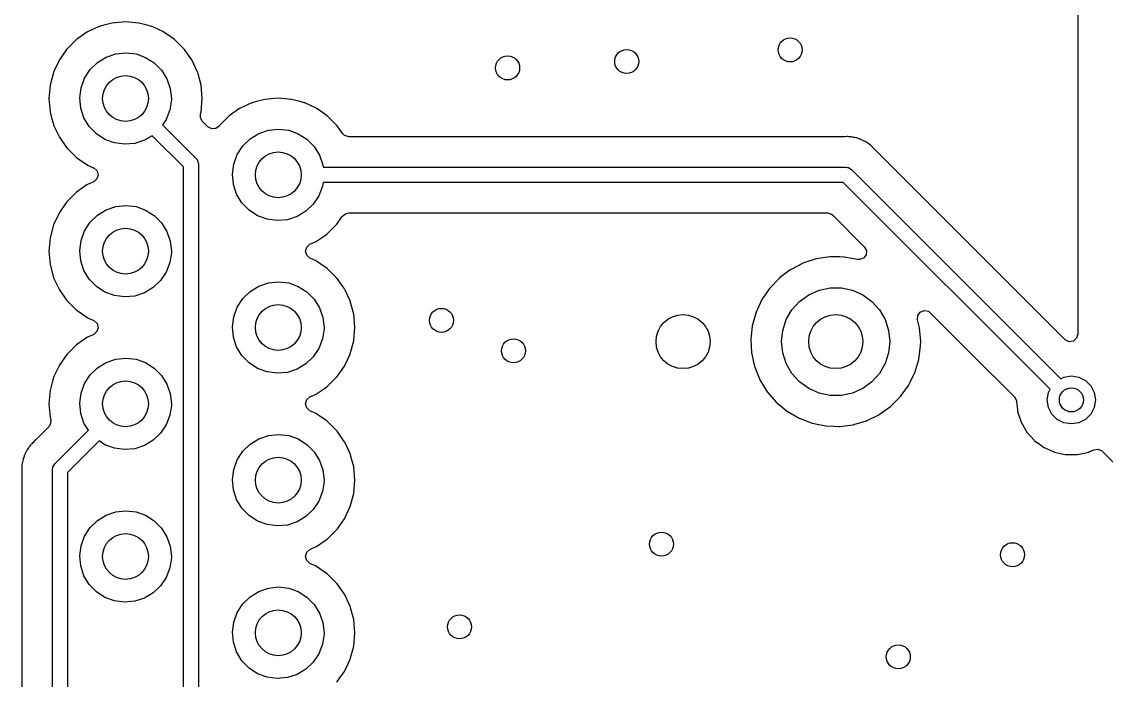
# Model space of a CAD drawing. Extents: x 3.43 to 6.79, y -5.81 to -1.74.
# Drawn here: x 3.894 to 4.605, y -3.567 to -3.135 of the extents above; entities that cross this region are included whole.
import ezdxf

# ---------------------------------------------------------------- set-up
doc = ezdxf.new("R2010")
doc.units = 0
doc.header["$MEASUREMENT"] = 0
doc.layers.add('BLACK', color=7, linetype='CONTINUOUS')

msp = doc.modelspace()

# ---------------------------------------------------------------- linework, layer by layer
at = {"layer": 'BLACK', "linetype": 'CONTINUOUS'}
for p, q in [((4.58604, -3.02787), (4.58604, -3.33979)), ((3.94499, -3.1383), (3.93745, -3.14181)), ((3.94519, -3.13821), (3.94499, -3.1383)), ((3.94499, -3.1383), (3.94499, -3.1383)), ((3.94539, -3.13815), (3.94519, -3.13821)), ((3.9482, -3.1374), (3.94539, -3.13815)), ((3.94539, -3.13815), (3.94539, -3.13815)), ((3.95364, -3.13594), (3.9482, -3.1374)), ((3.96236, -3.13518), (3.95364, -3.13594)), ((3.97108, -3.13594), (3.96236, -3.13518)), ((3.97651, -3.1374), (3.97108, -3.13594)), ((3.97932, -3.13815), (3.97651, -3.1374)), ((3.97953, -3.13821), (3.97932, -3.13815)), ((3.97932, -3.13815), (3.97932, -3.13815)), ((3.97973, -3.1383), (3.97953, -3.13821)), ((3.98727, -3.14181), (3.97973, -3.1383)), ((3.97973, -3.1383), (3.97973, -3.1383)), ((3.93008, -3.14693), (3.92389, -3.15311)), ((3.93026, -3.1468), (3.93008, -3.14693)), ((3.93708, -3.14203), (3.93026, -3.1468)), ((3.93026, -3.1468), (3.93026, -3.1468)), ((3.93725, -3.14191), (3.93708, -3.14203)), ((3.93708, -3.14203), (3.93708, -3.14203)), ((3.93745, -3.14181), (3.93725, -3.14191)), ((3.93745, -3.14181), (3.93745, -3.14181)), ((3.98746, -3.14191), (3.98727, -3.14181)), ((3.98727, -3.14181), (3.98727, -3.14181)), ((3.99147, -3.14471), (3.98746, -3.14191)), ((3.99446, -3.1468), (3.99147, -3.14471)), ((3.99463, -3.14693), (3.99446, -3.1468)), ((3.99446, -3.1468), (3.99446, -3.1468)), ((4.00082, -3.15311), (3.99463, -3.14693)), ((3.92377, -3.15329), (3.91904, -3.16005)), ((3.92389, -3.15311), (3.92377, -3.15329)), ((3.92377, -3.15329), (3.92377, -3.15329)), ((4.00095, -3.15329), (4.00082, -3.15311)), ((4.00568, -3.16005), (4.00095, -3.15329)), ((4.00095, -3.15329), (4.00095, -3.15329)), ((3.91878, -3.16048), (3.91539, -3.16776)), ((3.91887, -3.16028), (3.91878, -3.16048)), ((3.91878, -3.16048), (3.91878, -3.16048)), ((3.91904, -3.16005), (3.91887, -3.16028)), ((3.94389, -3.16175), (3.94958, -3.15824)), ((3.94958, -3.15824), (3.95592, -3.15609)), ((3.95592, -3.15609), (3.96257, -3.15539)), ((3.96257, -3.15539), (3.96921, -3.15618)), ((3.96921, -3.15618), (3.97551, -3.15843)), ((3.97551, -3.15843), (3.98116, -3.16201)), ((4.00584, -3.16028), (4.00568, -3.16005)), ((4.00593, -3.16048), (4.00584, -3.16028)), ((4.00933, -3.16776), (4.00593, -3.16048)), ((4.00593, -3.16048), (4.00593, -3.16048)), ((3.91518, -3.16822), (3.91512, -3.16843)), ((3.91539, -3.16776), (3.91518, -3.16822)), ((3.93549, -3.17205), (3.93911, -3.16643)), ((3.93911, -3.16643), (3.94389, -3.16175)), ((3.98116, -3.16201), (3.98587, -3.16676)), ((3.98587, -3.16676), (3.98941, -3.17243)), ((4.00954, -3.16822), (4.00933, -3.16776)), ((4.0096, -3.16843), (4.00954, -3.16822)), ((3.9149, -3.16923), (3.91291, -3.17667)), ((3.91512, -3.16843), (3.9149, -3.16923)), ((3.91512, -3.16843), (3.91512, -3.16843)), ((3.9332, -3.17834), (3.93549, -3.17205)), ((3.98941, -3.17243), (3.99161, -3.17874)), ((4.00981, -3.16923), (4.0096, -3.16843)), ((4.0096, -3.16843), (4.0096, -3.16843)), ((4.01181, -3.17667), (4.00981, -3.16923)), ((3.91291, -3.17667), (3.91215, -3.18539)), ((3.93236, -3.18497), (3.9332, -3.17834)), ((3.99161, -3.17874), (3.99236, -3.18539)), ((4.01257, -3.18539), (4.01181, -3.17667)), ((3.91215, -3.18539), (3.91291, -3.19411)), ((3.93301, -3.19163), (3.93236, -3.18497)), ((3.99235, -3.18623), (3.99142, -3.19285)), ((3.99236, -3.18539), (3.99235, -3.18623)), ((4.01181, -3.19411), (4.01257, -3.18539)), ((4.04499, -3.1883), (4.03745, -3.19181)), ((4.04519, -3.18821), (4.04499, -3.1883)), ((4.04499, -3.1883), (4.04499, -3.1883)), ((4.04539, -3.18815), (4.04519, -3.18821)), ((4.04808, -3.18743), (4.04539, -3.18815)), ((4.04539, -3.18815), (4.04539, -3.18815)), ((4.05364, -3.18594), (4.04808, -3.18743)), ((4.06236, -3.18518), (4.05364, -3.18594)), ((4.07108, -3.18594), (4.06236, -3.18518)), ((4.07663, -3.18743), (4.07108, -3.18594)), ((4.07932, -3.18815), (4.07663, -3.18743)), ((4.07953, -3.18821), (4.07932, -3.18815)), ((4.07932, -3.18815), (4.07932, -3.18815)), ((4.07973, -3.1883), (4.07953, -3.18821)), ((4.08727, -3.19181), (4.07973, -3.1883)), ((4.07973, -3.1883), (4.07973, -3.1883)), ((3.91291, -3.19411), (3.91394, -3.19796)), ((3.93512, -3.19797), (3.93301, -3.19163)), ((3.99142, -3.19285), (3.98904, -3.1991)), ((4.01134, -3.19798), (4.0114, -3.19564)), ((4.0114, -3.19564), (4.01145, -3.19542)), ((4.01145, -3.19542), (4.01181, -3.19411)), ((4.03708, -3.19203), (4.03026, -3.1968)), ((4.03725, -3.19191), (4.03708, -3.19203)), ((4.03708, -3.19203), (4.03708, -3.19203)), ((4.03745, -3.19181), (4.03725, -3.19191)), ((4.03745, -3.19181), (4.03745, -3.19181)), ((4.08746, -3.19191), (4.08727, -3.19181)), ((4.08727, -3.19181), (4.08727, -3.19181)), ((4.08979, -3.19353), (4.08746, -3.19191)), ((4.09446, -3.1968), (4.08979, -3.19353)), ((3.91394, -3.19796), (3.91508, -3.20219)), ((3.91508, -3.20219), (3.91518, -3.20256)), ((3.91518, -3.20256), (3.91527, -3.20276)), ((3.91527, -3.20276), (3.91527, -3.20276)), ((3.91527, -3.20276), (3.91878, -3.2103)), ((3.93859, -3.20369), (3.93512, -3.19797)), ((3.94324, -3.20851), (3.93859, -3.20369)), ((3.98904, -3.1991), (3.98665, -3.2027)), ((3.98665, -3.2027), (3.98726, -3.20331)), ((3.98726, -3.20331), (3.98726, -3.20331)), ((3.98726, -3.20331), (3.98726, -3.20331)), ((3.98726, -3.20331), (4.00864, -3.22471)), ((4.01268, -3.20043), (4.01134, -3.19798)), ((4.0162, -3.20395), (4.01268, -3.20043)), ((4.0236, -3.20343), (4.02159, -3.20504)), ((4.02363, -3.20346), (4.0236, -3.20343)), ((4.02377, -3.20329), (4.02363, -3.20346)), ((4.02389, -3.20311), (4.02377, -3.20329)), ((4.03008, -3.19693), (4.02389, -3.20311)), ((4.03026, -3.1968), (4.03008, -3.19693)), ((4.03026, -3.1968), (4.03026, -3.1968)), ((4.09463, -3.19693), (4.09446, -3.1968)), ((4.09446, -3.1968), (4.09446, -3.1968)), ((4.10082, -3.20311), (4.09463, -3.19693)), ((4.10095, -3.20329), (4.10082, -3.20311)), ((4.10448, -3.20833), (4.10095, -3.20329)), ((4.10095, -3.20329), (4.10095, -3.20329)), ((3.91878, -3.2103), (3.91878, -3.2103)), ((3.91878, -3.2103), (3.91887, -3.2105)), ((3.91887, -3.2105), (3.919, -3.21067)), ((3.919, -3.21067), (3.919, -3.21067)), ((3.919, -3.21067), (3.92326, -3.21676)), ((3.94883, -3.21217), (3.94324, -3.20851)), ((3.97976, -3.20973), (3.97475, -3.21271)), ((3.9803, -3.21027), (3.97976, -3.20973)), ((4.00024, -3.23023), (3.9803, -3.21027)), ((4.01881, -3.20533), (4.0162, -3.20395)), ((4.02159, -3.20504), (4.01881, -3.20533)), ((4.04389, -3.21175), (4.04958, -3.20824)), ((4.04958, -3.20824), (4.05592, -3.20609)), ((4.05592, -3.20609), (4.06257, -3.20539)), ((4.06257, -3.20539), (4.06921, -3.20618)), ((4.06921, -3.20618), (4.07551, -3.20843)), ((4.07551, -3.20843), (4.08116, -3.21201)), ((4.10586, -3.20966), (4.10448, -3.20833)), ((4.10854, -3.21045), (4.10586, -3.20966)), ((4.433, -3.21045), (4.10854, -3.21045)), ((4.43347, -3.21043), (4.433, -3.21045)), ((4.43489, -3.21029), (4.43347, -3.21043)), ((4.4352, -3.21026), (4.43489, -3.21029)), ((4.43551, -3.21031), (4.4352, -3.21026)), ((4.43599, -3.21039), (4.43551, -3.21031)), ((4.43676, -3.21045), (4.43599, -3.21039)), ((4.43756, -3.21045), (4.43676, -3.21045)), ((4.43786, -3.21053), (4.43756, -3.21045)), ((4.43925, -3.21088), (4.43786, -3.21053)), ((4.43786, -3.21053), (4.43786, -3.21053)), ((4.4397, -3.21098), (4.43925, -3.21088)), ((4.44112, -3.2112), (4.4397, -3.21098)), ((3.92326, -3.21676), (3.92389, -3.21766)), ((3.92389, -3.21766), (3.93008, -3.22385)), ((3.9551, -3.2145), (3.94883, -3.21217)), ((3.96173, -3.21538), (3.9551, -3.2145)), ((3.96839, -3.21478), (3.96173, -3.21538)), ((3.97475, -3.21271), (3.96839, -3.21478)), ((4.03549, -3.22205), (4.03911, -3.21643)), ((4.03911, -3.21643), (4.04389, -3.21175)), ((4.08116, -3.21201), (4.08587, -3.21676)), ((4.08587, -3.21676), (4.08941, -3.22243)), ((4.44142, -3.21125), (4.44112, -3.2112)), ((4.44112, -3.2112), (4.44112, -3.2112)), ((4.44171, -3.21137), (4.44142, -3.21125)), ((4.44216, -3.21157), (4.44171, -3.21137)), ((4.44171, -3.21137), (4.44171, -3.21137)), ((4.44289, -3.21182), (4.44216, -3.21157)), ((4.44336, -3.21194), (4.44289, -3.21182)), ((4.44366, -3.21202), (4.44336, -3.21194)), ((4.44336, -3.21194), (4.44336, -3.21194)), ((4.44519, -3.21286), (4.44366, -3.21202)), ((4.44561, -3.21306), (4.44519, -3.21286)), ((4.44721, -3.21375), (4.44561, -3.21306)), ((4.44783, -3.21423), (4.44721, -3.21375)), ((4.44784, -3.21424), (4.44783, -3.21423)), ((4.44849, -3.21467), (4.44784, -3.21424)), ((4.44919, -3.21505), (4.44849, -3.21467)), ((4.44941, -3.21527), (4.44919, -3.21505)), ((4.45046, -3.21624), (4.44941, -3.21527)), ((4.45081, -3.21655), (4.45046, -3.21624)), ((4.45094, -3.21664), (4.45081, -3.21655)), ((4.45081, -3.21655), (4.45081, -3.21655)), ((4.45105, -3.21676), (4.45094, -3.21664)), ((4.45171, -3.21742), (4.45105, -3.21676)), ((4.45183, -3.21753), (4.45171, -3.21742)), ((4.45378, -3.21937), (4.45183, -3.21753)), ((3.93008, -3.22385), (3.93026, -3.22398)), ((3.93026, -3.22398), (3.93026, -3.22398)), ((3.93026, -3.22398), (3.9325, -3.22555)), ((4.00864, -3.22471), (4.00916, -3.22542)), ((4.0332, -3.22834), (4.03549, -3.22205)), ((4.08941, -3.22243), (4.09161, -3.22874)), ((4.45394, -3.21962), (4.45378, -3.21937)), ((4.45424, -3.21995), (4.45394, -3.21962)), ((4.57757, -3.34329), (4.45424, -3.21995)), ((3.9325, -3.22555), (3.93725, -3.22887)), ((3.93725, -3.22887), (3.93745, -3.22897)), ((3.93745, -3.22897), (3.93745, -3.22897)), ((3.93745, -3.22897), (3.93905, -3.22971)), ((3.93905, -3.22971), (3.9412, -3.23071)), ((3.9412, -3.23071), (3.94159, -3.23089)), ((3.94159, -3.23089), (3.94368, -3.23274)), ((4.00024, -3.74685), (4.00024, -3.23023)), ((4.00916, -3.22542), (4.0093, -3.22553)), ((4.0093, -3.22553), (4.00933, -3.22564)), ((4.00933, -3.22564), (4.00948, -3.22585)), ((4.00948, -3.22585), (4.00974, -3.22703)), ((4.00974, -3.22703), (4.01008, -3.22819)), ((4.01008, -3.22819), (4.01008, -3.74889)), ((4.03236, -3.23497), (4.0332, -3.22834)), ((4.09161, -3.22874), (4.09181, -3.23047)), ((4.09181, -3.23047), (4.43441, -3.23047)), ((4.43441, -3.23047), (4.43528, -3.23059)), ((4.43528, -3.23059), (4.43546, -3.23058)), ((4.43546, -3.23058), (4.43556, -3.23063)), ((4.43556, -3.23063), (4.43581, -3.23067)), ((4.43581, -3.23067), (4.43683, -3.23133)), ((4.43683, -3.23133), (4.43789, -3.23191)), ((4.43789, -3.23191), (4.5749, -3.36893)), ((3.94364, -3.2381), (3.94159, -3.23989)), ((3.94445, -3.23543), (3.94364, -3.2381)), ((3.94368, -3.23274), (3.94445, -3.23543)), ((4.03301, -3.24163), (4.03236, -3.23497)), ((3.93708, -3.24203), (3.93026, -3.2468)), ((3.93725, -3.24191), (3.93708, -3.24203)), ((3.93708, -3.24203), (3.93708, -3.24203)), ((3.93745, -3.24181), (3.93725, -3.24191)), ((3.94159, -3.23989), (3.93745, -3.24181)), ((3.93745, -3.24181), (3.93745, -3.24181)), ((4.03512, -3.24797), (4.03301, -3.24163)), ((4.09142, -3.24285), (4.08904, -3.2491)), ((4.09177, -3.24031), (4.09142, -3.24285)), ((4.43237, -3.24031), (4.09177, -3.24031)), ((4.56794, -3.37589), (4.43237, -3.24031)), ((3.92377, -3.25329), (3.919, -3.26011)), ((3.92389, -3.25311), (3.92377, -3.25329)), ((3.92377, -3.25329), (3.92377, -3.25329)), ((3.93008, -3.24693), (3.92389, -3.25311)), ((3.93026, -3.2468), (3.93008, -3.24693)), ((3.93026, -3.2468), (3.93026, -3.2468)), ((4.03859, -3.25369), (4.03512, -3.24797)), ((4.08904, -3.2491), (4.08534, -3.25467)), ((3.91878, -3.26048), (3.91543, -3.26766)), ((3.91887, -3.26028), (3.91878, -3.26048)), ((3.91878, -3.26048), (3.91878, -3.26048)), ((3.919, -3.26011), (3.91887, -3.26028)), ((3.94389, -3.26175), (3.94958, -3.25824)), ((3.94958, -3.25824), (3.95592, -3.25609)), ((3.95592, -3.25609), (3.96257, -3.25539)), ((3.96257, -3.25539), (3.96921, -3.25618)), ((3.96921, -3.25618), (3.97551, -3.25843)), ((3.97551, -3.25843), (3.98116, -3.26201)), ((4.04324, -3.25851), (4.03859, -3.25369)), ((4.04883, -3.26217), (4.04324, -3.25851)), ((4.0805, -3.25929), (4.07475, -3.26271)), ((4.08534, -3.25467), (4.0805, -3.25929)), ((4.10448, -3.26245), (4.10666, -3.2607)), ((4.10666, -3.2607), (4.10854, -3.26033)), ((4.10854, -3.26033), (4.42202, -3.26033)), ((4.42202, -3.26033), (4.42471, -3.26112)), ((3.91543, -3.26766), (3.91518, -3.26822)), ((3.93549, -3.27205), (3.93911, -3.26643)), ((3.93911, -3.26643), (3.94389, -3.26175)), ((3.98116, -3.26201), (3.98587, -3.26676)), ((3.98587, -3.26676), (3.98941, -3.27243)), ((4.0551, -3.2645), (4.04883, -3.26217)), ((4.06173, -3.26538), (4.0551, -3.2645)), ((4.06839, -3.26478), (4.06173, -3.26538)), ((4.07475, -3.26271), (4.06839, -3.26478)), ((4.09463, -3.27385), (4.10082, -3.26766)), ((4.10082, -3.26766), (4.10409, -3.263)), ((4.10409, -3.263), (4.10448, -3.26245)), ((4.42471, -3.26112), (4.42553, -3.26178)), ((4.42553, -3.26178), (4.44623, -3.28249)), ((3.91518, -3.26822), (3.91291, -3.27667)), ((3.9332, -3.27834), (3.93549, -3.27205)), ((3.98941, -3.27243), (3.99161, -3.27874)), ((4.09262, -3.27526), (4.09446, -3.27398)), ((4.09446, -3.27398), (4.09463, -3.27385)), ((4.09446, -3.27398), (4.09446, -3.27398)), ((3.91291, -3.27667), (3.91215, -3.28539)), ((3.93236, -3.28497), (3.9332, -3.27834)), ((3.99161, -3.27874), (3.99236, -3.28539)), ((4.08108, -3.28267), (4.08313, -3.28089)), ((4.08313, -3.28089), (4.08727, -3.27897)), ((4.08727, -3.27896), (4.08746, -3.27887)), ((4.08727, -3.27897), (4.08727, -3.27896)), ((4.08746, -3.27887), (4.09262, -3.27526)), ((3.91215, -3.28539), (3.91291, -3.29411)), ((3.93301, -3.29163), (3.93236, -3.28497)), ((3.99235, -3.28623), (3.99142, -3.29285)), ((3.99236, -3.28539), (3.99235, -3.28623)), ((4.08027, -3.28535), (4.08108, -3.28267)), ((4.08103, -3.28804), (4.08027, -3.28535)), ((4.08313, -3.28989), (4.08103, -3.28804)), ((4.42363, -3.28913), (4.41462, -3.29051)), ((4.42384, -3.28914), (4.42363, -3.28913)), ((4.42988, -3.28921), (4.42384, -3.28914)), ((4.42384, -3.28914), (4.42384, -3.28914)), ((4.44737, -3.28773), (4.4457, -3.28997)), ((4.44623, -3.28249), (4.44757, -3.28494)), ((4.44757, -3.28494), (4.44737, -3.28773)), ((3.91291, -3.29411), (3.91518, -3.30256)), ((3.93512, -3.29797), (3.93301, -3.29163)), ((3.99142, -3.29285), (3.98904, -3.2991)), ((4.08371, -3.29015), (4.08313, -3.28989)), ((4.08727, -3.29181), (4.08371, -3.29015)), ((4.08746, -3.29191), (4.08727, -3.29181)), ((4.08727, -3.29181), (4.08727, -3.29181)), ((4.08971, -3.29348), (4.08746, -3.29191)), ((4.09446, -3.2968), (4.08971, -3.29348)), ((4.40577, -3.29344), (4.39878, -3.29708)), ((4.40595, -3.29335), (4.40577, -3.29344)), ((4.40577, -3.29344), (4.40577, -3.29344)), ((4.41462, -3.29051), (4.40595, -3.29335)), ((4.43275, -3.28925), (4.42988, -3.28921)), ((4.43295, -3.28928), (4.43275, -3.28925)), ((4.44173, -3.29084), (4.43295, -3.28928)), ((4.43295, -3.28928), (4.43295, -3.28928)), ((4.44308, -3.29094), (4.44173, -3.29082)), ((4.44173, -3.29082), (4.44173, -3.29084)), ((4.4457, -3.28997), (4.44308, -3.29094)), ((3.91518, -3.30256), (3.91527, -3.30276)), ((3.91527, -3.30276), (3.91527, -3.30276)), ((3.91527, -3.30276), (3.91878, -3.3103)), ((3.93859, -3.30369), (3.93512, -3.29797)), ((3.98904, -3.2991), (3.98534, -3.30467)), ((4.09463, -3.29693), (4.09446, -3.2968)), ((4.09446, -3.2968), (4.09446, -3.2968)), ((4.10082, -3.30311), (4.09463, -3.29693)), ((4.10095, -3.30329), (4.10082, -3.30311)), ((4.10528, -3.30948), (4.10095, -3.30329)), ((4.10095, -3.30329), (4.10095, -3.30329)), ((4.39057, -3.30303), (4.38427, -3.30962)), ((4.39074, -3.30291), (4.39057, -3.30303)), ((4.3977, -3.29768), (4.39074, -3.30291)), ((4.39787, -3.29756), (4.3977, -3.29768)), ((4.3977, -3.29768), (4.3977, -3.29768)), ((4.39878, -3.29708), (4.39787, -3.29756)), ((3.91878, -3.3103), (3.91878, -3.3103)), ((3.91878, -3.3103), (3.91887, -3.3105)), ((3.94324, -3.30851), (3.93859, -3.30369)), ((3.94883, -3.31217), (3.94324, -3.30851)), ((3.9805, -3.30929), (3.97475, -3.31271)), ((3.98534, -3.30467), (3.9805, -3.30929)), ((4.04389, -3.31175), (4.04958, -3.30824)), ((4.04958, -3.30824), (4.05592, -3.30609)), ((4.05592, -3.30609), (4.06257, -3.30539)), ((4.06257, -3.30539), (4.06921, -3.30618)), ((4.06921, -3.30618), (4.07551, -3.30843)), ((4.07551, -3.30843), (4.08116, -3.31201)), ((4.10584, -3.31028), (4.10528, -3.30948)), ((4.10593, -3.31048), (4.10584, -3.31028)), ((4.38416, -3.30979), (4.38264, -3.31202)), ((4.38427, -3.30962), (4.38416, -3.30979)), ((4.38416, -3.30979), (4.38416, -3.30979)), ((4.41657, -3.31094), (4.42381, -3.3094)), ((4.42381, -3.3094), (4.43122, -3.3094)), ((4.43122, -3.3094), (4.43847, -3.31094)), ((3.91887, -3.3105), (3.919, -3.31067)), ((3.919, -3.31067), (3.919, -3.31067)), ((3.919, -3.31067), (3.92372, -3.31741)), ((3.92372, -3.31741), (3.92389, -3.31766)), ((3.9551, -3.3145), (3.94883, -3.31217)), ((3.96173, -3.31538), (3.9551, -3.3145)), ((3.96839, -3.31478), (3.96173, -3.31538)), ((3.97475, -3.31271), (3.96839, -3.31478)), ((4.03549, -3.32205), (4.03911, -3.31643)), ((4.03911, -3.31643), (4.04389, -3.31175)), ((4.08116, -3.31201), (4.08587, -3.31676)), ((4.08587, -3.31676), (4.08941, -3.32243)), ((4.10943, -3.31798), (4.10593, -3.31048)), ((4.10593, -3.31048), (4.10593, -3.31048)), ((4.37913, -3.31716), (4.3753, -3.32543)), ((4.38264, -3.31202), (4.37913, -3.31716)), ((4.40381, -3.31831), (4.4098, -3.31396)), ((4.4098, -3.31396), (4.41657, -3.31094)), ((4.43847, -3.31094), (4.44523, -3.31396)), ((4.44523, -3.31396), (4.45123, -3.31831)), ((3.92389, -3.31766), (3.93008, -3.32385)), ((3.93008, -3.32385), (3.93026, -3.32398)), ((3.93026, -3.32398), (3.93026, -3.32398)), ((3.93026, -3.32398), (3.93261, -3.32562)), ((4.0332, -3.32834), (4.03549, -3.32205)), ((4.08941, -3.32243), (4.09161, -3.32874)), ((4.10954, -3.31822), (4.10943, -3.31798)), ((4.11181, -3.32667), (4.10954, -3.31822)), ((4.39515, -3.33023), (4.39885, -3.32381)), ((4.39885, -3.32381), (4.40381, -3.31831)), ((4.45123, -3.31831), (4.45618, -3.32381)), ((4.45618, -3.32381), (4.45989, -3.33023)), ((4.48283, -3.32533), (4.48542, -3.32427)), ((4.48542, -3.32427), (4.48817, -3.32478)), ((3.93261, -3.32562), (3.93725, -3.32887)), ((3.93725, -3.32887), (3.93745, -3.32896)), ((3.93745, -3.32896), (3.93745, -3.32897)), ((3.93745, -3.32897), (3.94159, -3.33089)), ((3.94159, -3.33089), (3.94368, -3.33274)), ((4.03236, -3.33497), (4.0332, -3.32834)), ((4.09161, -3.32874), (4.09236, -3.33539)), ((4.11257, -3.33539), (4.11181, -3.32667)), ((4.3753, -3.32543), (4.37286, -3.33422)), ((4.39286, -3.33727), (4.39515, -3.33023)), ((4.45989, -3.33023), (4.46217, -3.33727)), ((4.48112, -3.33041), (4.48123, -3.32762)), ((4.48241, -3.33555), (4.48112, -3.33041)), ((4.48123, -3.32762), (4.48283, -3.32533)), ((4.48817, -3.32478), (4.48944, -3.3257)), ((4.48944, -3.3257), (4.5165, -3.35276)), ((3.94364, -3.3381), (3.94159, -3.33989)), ((3.94445, -3.33543), (3.94364, -3.3381)), ((3.94368, -3.33274), (3.94445, -3.33543)), ((4.03301, -3.34163), (4.03236, -3.33497)), ((4.09235, -3.33623), (4.09142, -3.34285)), ((4.09236, -3.33539), (4.09235, -3.33623)), ((4.11181, -3.34411), (4.11257, -3.33539)), ((4.37286, -3.33422), (4.37189, -3.34328)), ((4.39208, -3.34464), (4.39286, -3.33727)), ((4.46217, -3.33727), (4.46295, -3.34464)), ((4.48243, -3.33576), (4.48241, -3.33555)), ((4.48278, -3.34001), (4.48243, -3.33576)), ((4.48243, -3.33576), (4.48243, -3.33576)), ((3.93708, -3.34203), (3.93026, -3.3468)), ((3.93725, -3.34191), (3.93708, -3.34203)), ((3.93708, -3.34203), (3.93708, -3.34203)), ((3.93745, -3.34181), (3.93725, -3.34191)), ((3.94159, -3.33989), (3.93745, -3.34181)), ((3.93745, -3.34181), (3.93745, -3.34181)), ((4.03512, -3.34797), (4.03301, -3.34163)), ((4.09142, -3.34285), (4.08904, -3.3491)), ((4.10954, -3.35256), (4.11181, -3.34411)), ((4.37189, -3.34328), (4.3719, -3.34349)), ((4.3719, -3.34349), (4.3719, -3.34349)), ((4.3719, -3.34349), (4.37212, -3.34736)), ((4.39286, -3.35201), (4.39208, -3.34464)), ((4.46295, -3.34464), (4.46217, -3.35201)), ((4.48316, -3.34464), (4.48278, -3.34001)), ((4.4831, -3.34699), (4.48316, -3.34477)), ((4.48316, -3.34477), (4.48316, -3.34464)), ((4.48316, -3.34477), (4.48316, -3.34477)), ((4.57783, -3.34353), (4.57757, -3.34329)), ((4.58038, -3.3447), (4.57783, -3.34353)), ((4.58314, -3.3443), (4.58038, -3.3447)), ((4.58526, -3.34247), (4.58314, -3.3443)), ((4.58604, -3.33979), (4.58526, -3.34247)), ((3.93008, -3.34693), (3.92389, -3.35311)), ((3.93026, -3.3468), (3.93008, -3.34693)), ((3.93026, -3.3468), (3.93026, -3.3468)), ((4.03859, -3.35369), (4.03512, -3.34797)), ((4.08904, -3.3491), (4.08534, -3.35467)), ((4.10593, -3.3603), (4.10945, -3.35276)), ((4.10945, -3.35276), (4.10954, -3.35256)), ((4.10945, -3.35276), (4.10945, -3.35276)), ((4.37212, -3.34736), (4.37241, -3.35239)), ((4.37241, -3.35239), (4.37246, -3.35258)), ((4.37246, -3.35258), (4.37246, -3.35258)), ((4.37246, -3.35258), (4.37373, -3.35821)), ((4.39515, -3.35905), (4.39286, -3.35201)), ((4.46217, -3.35201), (4.45989, -3.35905)), ((4.4819, -3.3564), (4.48309, -3.34736)), ((4.48309, -3.34736), (4.4831, -3.34699)), ((4.5165, -3.35276), (4.54428, -3.38055)), ((3.92389, -3.35311), (3.91887, -3.36028)), ((3.94389, -3.36175), (3.94958, -3.35824)), ((3.94958, -3.35824), (3.95592, -3.35609)), ((3.95592, -3.35609), (3.96257, -3.35539)), ((3.96257, -3.35539), (3.96921, -3.35618)), ((3.96921, -3.35618), (3.97551, -3.35843)), ((3.97551, -3.35843), (3.98116, -3.36201)), ((4.04324, -3.35851), (4.03859, -3.35369)), ((4.04883, -3.36217), (4.04324, -3.35851)), ((4.0805, -3.35929), (4.07475, -3.36271)), ((4.08534, -3.35467), (4.0805, -3.35929)), ((4.37373, -3.35821), (4.37442, -3.36128)), ((4.39885, -3.36547), (4.39515, -3.35905)), ((4.45989, -3.35905), (4.45618, -3.36547)), ((4.47925, -3.36513), (4.4819, -3.3564)), ((3.91878, -3.36048), (3.91548, -3.36757)), ((3.91887, -3.36028), (3.91878, -3.36048)), ((3.91878, -3.36048), (3.91878, -3.36048)), ((3.93549, -3.37205), (3.93911, -3.36643)), ((3.93911, -3.36643), (3.94389, -3.36175)), ((3.98116, -3.36201), (3.98587, -3.36676)), ((3.98587, -3.36676), (3.98941, -3.37243)), ((4.0551, -3.3645), (4.04883, -3.36217)), ((4.06173, -3.36538), (4.0551, -3.3645)), ((4.06839, -3.36478), (4.06173, -3.36538)), ((4.07475, -3.36271), (4.06839, -3.36478)), ((4.10082, -3.36766), (4.10159, -3.36657)), ((4.10159, -3.36657), (4.10572, -3.36067)), ((4.10572, -3.36067), (4.10584, -3.3605)), ((4.10572, -3.36067), (4.10572, -3.36067)), ((4.10584, -3.3605), (4.10593, -3.3603)), ((4.10593, -3.3603), (4.10593, -3.3603)), ((4.37442, -3.36128), (4.3745, -3.36147)), ((4.3745, -3.36147), (4.3745, -3.36147)), ((4.3745, -3.36147), (4.37756, -3.36902)), ((4.40381, -3.37097), (4.39885, -3.36547)), ((4.45618, -3.36547), (4.45123, -3.37097)), ((4.47626, -3.37117), (4.47916, -3.36531)), ((4.47916, -3.36531), (4.47925, -3.36513)), ((4.47916, -3.36531), (4.47916, -3.36531)), ((4.57698, -3.36787), (4.58185, -3.36709)), ((4.58185, -3.36709), (4.58672, -3.36787)), ((3.9148, -3.36961), (3.91291, -3.37667)), ((3.91512, -3.36843), (3.9148, -3.36961)), ((3.91518, -3.36822), (3.91512, -3.36843)), ((3.91512, -3.36843), (3.91512, -3.36843)), ((3.91548, -3.36757), (3.91518, -3.36822)), ((3.9332, -3.37834), (3.93549, -3.37205)), ((3.98941, -3.37243), (3.99161, -3.37874)), ((4.09262, -3.37526), (4.09446, -3.37398)), ((4.09446, -3.37398), (4.09463, -3.37385)), ((4.09446, -3.37398), (4.09446, -3.37398)), ((4.09463, -3.37385), (4.10082, -3.36766)), ((4.37756, -3.36902), (4.37785, -3.36973)), ((4.37785, -3.36973), (4.38261, -3.3775)), ((4.4098, -3.37533), (4.40381, -3.37097)), ((4.45123, -3.37097), (4.44523, -3.37533)), ((4.46989, -3.3807), (4.47521, -3.3733)), ((4.47521, -3.3733), (4.47626, -3.37117)), ((4.5749, -3.36893), (4.57698, -3.36787)), ((4.58672, -3.36787), (4.59111, -3.3701)), ((4.59111, -3.3701), (4.59459, -3.37359)), ((4.59459, -3.37359), (4.59683, -3.37798)), ((3.91291, -3.37667), (3.91215, -3.38539)), ((3.93236, -3.38497), (3.9332, -3.37834)), ((3.99161, -3.37874), (3.99236, -3.38539)), ((4.08108, -3.38267), (4.08313, -3.38089)), ((4.08313, -3.38089), (4.08727, -3.37897)), ((4.08727, -3.37896), (4.08746, -3.37887)), ((4.08727, -3.37897), (4.08727, -3.37896)), ((4.08746, -3.37887), (4.09262, -3.37526)), ((4.38261, -3.3775), (4.38858, -3.3844)), ((4.41657, -3.37834), (4.4098, -3.37533)), ((4.42381, -3.37988), (4.41657, -3.37834)), ((4.43122, -3.37988), (4.42381, -3.37988)), ((4.43847, -3.37834), (4.43122, -3.37988)), ((4.44523, -3.37533), (4.43847, -3.37834)), ((4.46343, -3.38714), (4.46989, -3.3807)), ((4.54428, -3.38055), (4.54456, -3.38082)), ((4.54456, -3.38082), (4.5459, -3.38328)), ((4.5661, -3.38284), (4.56687, -3.37798)), ((4.56687, -3.37798), (4.56794, -3.37589)), ((4.59683, -3.37798), (4.5976, -3.38284)), ((3.91215, -3.38539), (3.91291, -3.39411)), ((3.93301, -3.39163), (3.93236, -3.38497)), ((3.99235, -3.38623), (3.99142, -3.39285)), ((3.99236, -3.38539), (3.99235, -3.38623)), ((4.08027, -3.38535), (4.08108, -3.38267)), ((4.08103, -3.38804), (4.08027, -3.38535)), ((4.08313, -3.38989), (4.08103, -3.38804)), ((4.38858, -3.3844), (4.39358, -3.38855)), ((4.39358, -3.38855), (4.3952, -3.38989)), ((4.45601, -3.39244), (4.46343, -3.38714)), ((4.5459, -3.38328), (4.54599, -3.38381)), ((4.54599, -3.38381), (4.54658, -3.38943)), ((4.56687, -3.38771), (4.5661, -3.38284)), ((4.56911, -3.3921), (4.56687, -3.38771)), ((4.59683, -3.38771), (4.59459, -3.3921)), ((4.5976, -3.38284), (4.59683, -3.38771)), ((3.91291, -3.39411), (3.91297, -3.39432)), ((3.91297, -3.39432), (3.91297, -3.39432)), ((3.91297, -3.39432), (3.91332, -3.39565)), ((3.91332, -3.39565), (3.91326, -3.39844)), ((3.93512, -3.39797), (3.93301, -3.39163)), ((3.99142, -3.39285), (3.98904, -3.3991)), ((4.08727, -3.39181), (4.08313, -3.38989)), ((4.08746, -3.39191), (4.08727, -3.39181)), ((4.08727, -3.39181), (4.08727, -3.39181)), ((4.08971, -3.39348), (4.08746, -3.39191)), ((4.09446, -3.3968), (4.08971, -3.39348)), ((4.3952, -3.38989), (4.3956, -3.39022)), ((4.3956, -3.39022), (4.40347, -3.39482)), ((4.40347, -3.39482), (4.40366, -3.39489)), ((4.40366, -3.39489), (4.40366, -3.39489)), ((4.40366, -3.39489), (4.40528, -3.39551)), ((4.40528, -3.39551), (4.41199, -3.39808)), ((4.448, -3.39636), (4.45582, -3.39253)), ((4.45582, -3.39253), (4.45601, -3.39244)), ((4.45582, -3.39253), (4.45582, -3.39253)), ((4.54658, -3.38943), (4.54667, -3.39032)), ((4.54667, -3.39032), (4.54899, -3.39747)), ((4.57259, -3.39558), (4.56911, -3.3921)), ((4.57698, -3.39782), (4.57259, -3.39558)), ((4.59111, -3.39558), (4.58672, -3.39782)), ((4.59459, -3.3921), (4.59111, -3.39558)), ((3.91204, -3.40044), (3.90402, -3.40846)), ((3.91326, -3.39844), (3.91204, -3.40044)), ((3.91598, -3.42481), (3.93803, -3.40276)), ((3.93803, -3.40276), (3.93512, -3.39797)), ((3.98904, -3.3991), (3.98534, -3.40467)), ((4.09463, -3.39693), (4.09446, -3.3968)), ((4.09446, -3.3968), (4.09446, -3.3968)), ((4.10082, -3.40311), (4.09463, -3.39693)), ((4.41199, -3.39808), (4.41219, -3.39812)), ((4.41219, -3.39812), (4.41219, -3.39812)), ((4.41219, -3.39812), (4.41428, -3.39854)), ((4.41428, -3.39854), (4.42093, -3.39989)), ((4.42093, -3.39989), (4.42607, -3.40008)), ((4.42607, -3.40008), (4.42984, -3.40022)), ((4.42984, -3.40022), (4.42984, -3.40022)), ((4.42984, -3.40022), (4.43004, -3.40023)), ((4.43004, -3.40023), (4.43024, -3.4002)), ((4.43024, -3.4002), (4.43353, -3.39978)), ((4.43024, -3.4002), (4.43024, -3.4002)), ((4.43353, -3.39978), (4.43908, -3.39907)), ((4.43908, -3.39907), (4.43928, -3.39901)), ((4.43928, -3.39901), (4.44762, -3.39651)), ((4.43928, -3.39901), (4.43928, -3.39901)), ((4.44762, -3.39651), (4.44782, -3.39645)), ((4.44782, -3.39645), (4.448, -3.39636)), ((4.54899, -3.39747), (4.55275, -3.40398)), ((4.58185, -3.39859), (4.57698, -3.39782)), ((4.58672, -3.39782), (4.58185, -3.39859)), ((3.90322, -3.40914), (3.9016, -3.41087)), ((3.90344, -3.40892), (3.90322, -3.40914)), ((3.90369, -3.40876), (3.90344, -3.40892)), ((3.90402, -3.40846), (3.90369, -3.40876)), ((3.94503, -3.40968), (3.92438, -3.43033)), ((3.94883, -3.41217), (3.94503, -3.40968)), ((3.9805, -3.40929), (3.97475, -3.41271)), ((3.98534, -3.40467), (3.9805, -3.40929)), ((4.04389, -3.41175), (4.04958, -3.40824)), ((4.04958, -3.40824), (4.05592, -3.40609)), ((4.05592, -3.40609), (4.06257, -3.40539)), ((4.06257, -3.40539), (4.06921, -3.40618)), ((4.06921, -3.40618), (4.07551, -3.40843)), ((4.07551, -3.40843), (4.08116, -3.41201)), ((4.10095, -3.40329), (4.10082, -3.40311)), ((4.10474, -3.4087), (4.10095, -3.40329)), ((4.10095, -3.40329), (4.10095, -3.40329)), ((4.10584, -3.41028), (4.10474, -3.4087)), ((4.55275, -3.40398), (4.55293, -3.40418)), ((4.55293, -3.40418), (4.55293, -3.40418)), ((4.55293, -3.40418), (4.55745, -3.40919)), ((4.55745, -3.40919), (4.55779, -3.40957)), ((4.55779, -3.40957), (4.56065, -3.41165)), ((3.8977, -3.41578), (3.89713, -3.41709)), ((3.89782, -3.41549), (3.8977, -3.41578)), ((3.8977, -3.41578), (3.8977, -3.41578)), ((3.89831, -3.41486), (3.89782, -3.41549)), ((3.89874, -3.41421), (3.89831, -3.41486)), ((3.89897, -3.41378), (3.89874, -3.41421)), ((3.89912, -3.41351), (3.89897, -3.41378)), ((3.89897, -3.41378), (3.89897, -3.41378)), ((3.90031, -3.41224), (3.89912, -3.41351)), ((3.90062, -3.41189), (3.90031, -3.41224)), ((3.90072, -3.41176), (3.90062, -3.41189)), ((3.90149, -3.41098), (3.90072, -3.41176)), ((3.9016, -3.41087), (3.90149, -3.41098)), ((3.9551, -3.4145), (3.94883, -3.41217)), ((3.96173, -3.41538), (3.9551, -3.4145)), ((3.96839, -3.41478), (3.96173, -3.41538)), ((3.97475, -3.41271), (3.96839, -3.41478)), ((4.03549, -3.42205), (4.03911, -3.41643)), ((4.03911, -3.41643), (4.04389, -3.41175)), ((4.08116, -3.41201), (4.08587, -3.41676)), ((4.08587, -3.41676), (4.08941, -3.42243)), ((4.10593, -3.41048), (4.10584, -3.41028)), ((4.10902, -3.4171), (4.10593, -3.41048)), ((4.10593, -3.41048), (4.10593, -3.41048)), ((4.56065, -3.41165), (4.56359, -3.41378)), ((4.56359, -3.41378), (4.56387, -3.41399)), ((4.56387, -3.41399), (4.56411, -3.41409)), ((4.56411, -3.41409), (4.56411, -3.41409)), ((4.56411, -3.41409), (4.56996, -3.4167)), ((4.56996, -3.4167), (4.57074, -3.41705)), ((4.59296, -3.41705), (4.59654, -3.41546)), ((4.59654, -3.41546), (4.59931, -3.41508)), ((4.59931, -3.41508), (4.60184, -3.41627)), ((4.60184, -3.41627), (4.60206, -3.41648)), ((4.60206, -3.41648), (4.68197, -3.49639)), ((3.89495, -3.42345), (3.89452, -3.42514)), ((3.89505, -3.42299), (3.89495, -3.42345)), ((3.89527, -3.42158), (3.89505, -3.42299)), ((3.89532, -3.42127), (3.89527, -3.42158)), ((3.89527, -3.42158), (3.89527, -3.42158)), ((3.89564, -3.42054), (3.89532, -3.42127)), ((3.89589, -3.41981), (3.89564, -3.42054)), ((3.89601, -3.41934), (3.89589, -3.41981)), ((3.89609, -3.41903), (3.89601, -3.41934)), ((3.89601, -3.41934), (3.89601, -3.41934)), ((3.89693, -3.41751), (3.89609, -3.41903)), ((3.89713, -3.41709), (3.89693, -3.41751)), ((4.0332, -3.42834), (4.03549, -3.42205)), ((4.08941, -3.42243), (4.09161, -3.42874)), ((4.10954, -3.41822), (4.10902, -3.4171)), ((4.1096, -3.41843), (4.10954, -3.41822)), ((4.10997, -3.41981), (4.1096, -3.41843)), ((4.1096, -3.41843), (4.1096, -3.41843)), ((4.11181, -3.42667), (4.10997, -3.41981)), ((4.57074, -3.41705), (4.57441, -3.41783)), ((4.57441, -3.41783), (4.57784, -3.41856)), ((4.57784, -3.41856), (4.57784, -3.41856)), ((4.57784, -3.41856), (4.57809, -3.41861)), ((4.57809, -3.41861), (4.58561, -3.41861)), ((4.58561, -3.41861), (4.58586, -3.41856)), ((4.58586, -3.41856), (4.59133, -3.4174)), ((4.58586, -3.41856), (4.58586, -3.41856)), ((4.59133, -3.4174), (4.59296, -3.41705)), ((3.89446, -3.42671), (3.89433, -3.4275)), ((3.89433, -3.4275), (3.89436, -3.42781)), ((3.89436, -3.42781), (3.8945, -3.42923)), ((3.89452, -3.42593), (3.89446, -3.42671)), ((3.8945, -3.42923), (3.89452, -3.4297)), ((3.89452, -3.42514), (3.89452, -3.42593)), ((3.89452, -3.4297), (3.89452, -3.94568)), ((3.91454, -3.42829), (3.91467, -3.42742)), ((3.91454, -3.94878), (3.91454, -3.42829)), ((3.91465, -3.42724), (3.91471, -3.42714)), ((3.91467, -3.42742), (3.91465, -3.42724)), ((3.91471, -3.42714), (3.91474, -3.42689)), ((3.91474, -3.42689), (3.9154, -3.42587)), ((3.9154, -3.42587), (3.91598, -3.42481)), ((3.92438, -3.43033), (3.92438, -3.94674)), ((4.03236, -3.43497), (4.0332, -3.42834)), ((4.09161, -3.42874), (4.09236, -3.43539)), ((4.11257, -3.43539), (4.11181, -3.42667)), ((4.03301, -3.44163), (4.03236, -3.43497)), ((4.09235, -3.43623), (4.09142, -3.44285)), ((4.09236, -3.43539), (4.09235, -3.43623)), ((4.11181, -3.44411), (4.11257, -3.43539)), ((4.03512, -3.44797), (4.03301, -3.44163)), ((4.09142, -3.44285), (4.08904, -3.4491)), ((4.10954, -3.45256), (4.11181, -3.44411)), ((4.03859, -3.45369), (4.03512, -3.44797)), ((4.08904, -3.4491), (4.08534, -3.45467)), ((3.94389, -3.46175), (3.94958, -3.45824)), ((3.94958, -3.45824), (3.95592, -3.45609)), ((3.95592, -3.45609), (3.96257, -3.45539)), ((3.96257, -3.45539), (3.96921, -3.45618)), ((3.96921, -3.45618), (3.97551, -3.45843)), ((3.97551, -3.45843), (3.98116, -3.46201)), ((4.04324, -3.45851), (4.03859, -3.45369)), ((4.04883, -3.46217), (4.04324, -3.45851)), ((4.0805, -3.45929), (4.07475, -3.46271)), ((4.08534, -3.45467), (4.0805, -3.45929)), ((4.10593, -3.4603), (4.10945, -3.45276)), ((4.10945, -3.45276), (4.10954, -3.45256)), ((4.10945, -3.45276), (4.10945, -3.45276)), ((3.93549, -3.47205), (3.93911, -3.46643)), ((3.93911, -3.46643), (3.94389, -3.46175)), ((3.98116, -3.46201), (3.98587, -3.46676)), ((4.0551, -3.4645), (4.04883, -3.46217)), ((4.06173, -3.46538), (4.0551, -3.4645)), ((4.06839, -3.46478), (4.06173, -3.46538)), ((4.07475, -3.46271), (4.06839, -3.46478)), ((4.10114, -3.46721), (4.10572, -3.46067)), ((4.10572, -3.46067), (4.10584, -3.4605)), ((4.10572, -3.46067), (4.10572, -3.46067)), ((4.10584, -3.4605), (4.10593, -3.4603)), ((4.10593, -3.4603), (4.10593, -3.4603)), ((3.9332, -3.47834), (3.93549, -3.47205)), ((3.98587, -3.46676), (3.98941, -3.47243)), ((3.98941, -3.47243), (3.99161, -3.47874)), ((4.09446, -3.47398), (4.09463, -3.47385)), ((4.09463, -3.47385), (4.10082, -3.46766)), ((4.10082, -3.46766), (4.10114, -3.46721)), ((3.93236, -3.48497), (3.9332, -3.47834)), ((3.99161, -3.47874), (3.99236, -3.48539)), ((4.08108, -3.48267), (4.08313, -3.48089)), ((4.08313, -3.48089), (4.08727, -3.47897)), ((4.08727, -3.47897), (4.08746, -3.47887)), ((4.08727, -3.47897), (4.08727, -3.47897)), ((4.08746, -3.47887), (4.09248, -3.47536)), ((4.09248, -3.47536), (4.09446, -3.47398)), ((4.09446, -3.47398), (4.09446, -3.47398)), ((3.93301, -3.49163), (3.93236, -3.48497)), ((3.99235, -3.48623), (3.99142, -3.49285)), ((3.99236, -3.48539), (3.99235, -3.48623)), ((4.08027, -3.48535), (4.08108, -3.48267)), ((4.08103, -3.48804), (4.08027, -3.48535)), ((4.08313, -3.48989), (4.08103, -3.48804)), ((3.93512, -3.49797), (3.93301, -3.49163)), ((3.99142, -3.49285), (3.98904, -3.4991)), ((4.08727, -3.49181), (4.08313, -3.48989)), ((4.08746, -3.49191), (4.08727, -3.49181)), ((4.08727, -3.49181), (4.08727, -3.49181)), ((4.08962, -3.49341), (4.08746, -3.49191)), ((4.09446, -3.4968), (4.08962, -3.49341)), ((3.93859, -3.50369), (3.93512, -3.49797)), ((3.98904, -3.4991), (3.98534, -3.50467)), ((4.09463, -3.49693), (4.09446, -3.4968)), ((4.09446, -3.4968), (4.09446, -3.4968)), ((4.10082, -3.50311), (4.09463, -3.49693)), ((3.94324, -3.50851), (3.93859, -3.50369)), ((3.94883, -3.51217), (3.94324, -3.50851)), ((3.9805, -3.50929), (3.97475, -3.51271)), ((3.98534, -3.50467), (3.9805, -3.50929)), ((4.04389, -3.51175), (4.04958, -3.50824)), ((4.04958, -3.50824), (4.05592, -3.50609)), ((4.05592, -3.50609), (4.06257, -3.50539)), ((4.06257, -3.50539), (4.06921, -3.50618)), ((4.06921, -3.50618), (4.07551, -3.50843)), ((4.07551, -3.50843), (4.08116, -3.51201)), ((4.10095, -3.50329), (4.10082, -3.50311)), ((4.10572, -3.51011), (4.10095, -3.50329)), ((4.10095, -3.50329), (4.10095, -3.50329)), ((3.9551, -3.5145), (3.94883, -3.51217)), ((3.96173, -3.51538), (3.9551, -3.5145)), ((3.96839, -3.51478), (3.96173, -3.51538)), ((3.97475, -3.51271), (3.96839, -3.51478)), ((4.03549, -3.52205), (4.03911, -3.51643)), ((4.03911, -3.51643), (4.04389, -3.51175)), ((4.08116, -3.51201), (4.08587, -3.51676)), ((4.10584, -3.51028), (4.10572, -3.51011)), ((4.10593, -3.51048), (4.10584, -3.51028)), ((4.10882, -3.51667), (4.10593, -3.51048)), ((4.10593, -3.51048), (4.10593, -3.51048)), ((4.0332, -3.52834), (4.03549, -3.52205)), ((4.08587, -3.51676), (4.08941, -3.52243)), ((4.08941, -3.52243), (4.09161, -3.52874)), ((4.10954, -3.51822), (4.10882, -3.51667)), ((4.1096, -3.51843), (4.10954, -3.51822)), ((4.10976, -3.51902), (4.1096, -3.51843)), ((4.1096, -3.51843), (4.1096, -3.51843)), ((4.11181, -3.52667), (4.10976, -3.51902)), ((4.03236, -3.53497), (4.0332, -3.52834)), ((4.09161, -3.52874), (4.09236, -3.53539)), ((4.11257, -3.53539), (4.11181, -3.52667)), ((4.03301, -3.54163), (4.03236, -3.53497)), ((4.09235, -3.53623), (4.09142, -3.54285)), ((4.09236, -3.53539), (4.09235, -3.53623)), ((4.11181, -3.54411), (4.11257, -3.53539)), ((4.03512, -3.54797), (4.03301, -3.54163)), ((4.09142, -3.54285), (4.08904, -3.5491)), ((4.11117, -3.54647), (4.11181, -3.54411)), ((4.03859, -3.55369), (4.03512, -3.54797)), ((4.08904, -3.5491), (4.08534, -3.55467)), ((4.10954, -3.55256), (4.10974, -3.5518)), ((4.10974, -3.5518), (4.11117, -3.54647)), ((4.04324, -3.55851), (4.03859, -3.55369)), ((4.04883, -3.56217), (4.04324, -3.55851)), ((4.08534, -3.55467), (4.0805, -3.55929)), ((4.10593, -3.5603), (4.10945, -3.55276)), ((4.10945, -3.55276), (4.10954, -3.55256)), ((4.10945, -3.55276), (4.10945, -3.55276)), ((4.0551, -3.5645), (4.04883, -3.56217)), ((4.06173, -3.56538), (4.0551, -3.5645)), ((4.06839, -3.56478), (4.06173, -3.56538)), ((4.07475, -3.56271), (4.06839, -3.56478)), ((4.0805, -3.55929), (4.07475, -3.56271)), ((4.10082, -3.56766), (4.10322, -3.56424)), ((4.10322, -3.56424), (4.10572, -3.56067)), ((4.10572, -3.56067), (4.10584, -3.5605)), ((4.10572, -3.56067), (4.10572, -3.56067)), ((4.10584, -3.5605), (4.10593, -3.5603)), ((4.10593, -3.5603), (4.10593, -3.5603))]:
    msp.add_line(p, q, dxfattribs=at)
at = {"layer": 'BLACK'}
for centre, radius in [((4.39764, -3.15354), 0.00787), ((4.29059, -3.16111), 0.00787), ((4.2126, -3.16535), 0.00787), ((3.96236, -3.18539), 0.015), ((4.06236, -3.23539), 0.015), ((3.96236, -3.28539), 0.015), ((4.06236, -3.33539), 0.015), ((4.16929, -3.33071), 0.00787), ((4.32752, -3.34464), 0.01772), ((4.42752, -3.34464), 0.01772), ((4.21642, -3.35067), 0.00787), ((3.96236, -3.38539), 0.015), ((4.58185, -3.38284), 0.00787), ((4.06236, -3.43539), 0.015), ((3.96236, -3.48539), 0.015), ((4.31335, -3.47731), 0.00787), ((4.54331, -3.48425), 0.00787), ((4.06236, -3.53539), 0.015), ((4.1811, -3.5315), 0.00787), ((4.4685, -3.55118), 0.00787)]:
    msp.add_circle(centre, radius, dxfattribs=at)

doc.saveas('drawing.dxf')
